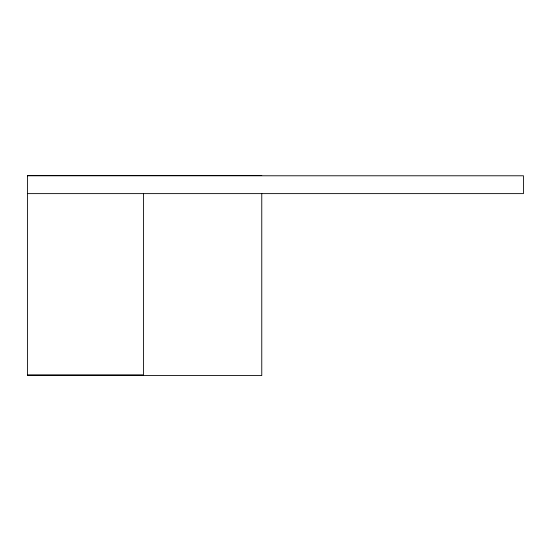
<?xml version="1.0" encoding="UTF-8"?>
<svg xmlns="http://www.w3.org/2000/svg" width="551" height="551" viewBox="0 0 551 551"><rect width="100%" height="100%" fill="white"/><g stroke="black" fill="none" stroke-linecap="round" stroke-linejoin="round"><path stroke-width="0.83" d="M261.766 175.432L27.55 175.432L27.55 375.568L261.766 375.568L261.766 193.47M27.55 175.783L523.45 175.783L523.45 193.621L27.55 193.621M27.55 374.859L143.501 374.859L143.501 193.621"/></g></svg>
